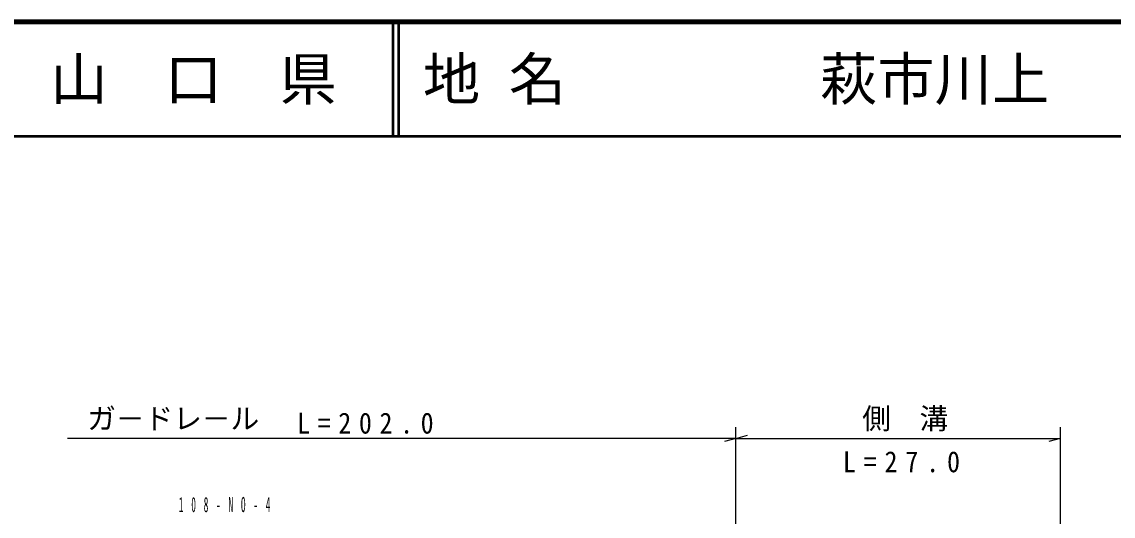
# Model space of a CAD drawing. Units: millimetres, scale not verified. Extents: x 40000 to 680000, y 20000 to 380000.
# Drawn here: x 335396 to 430600, y 336826 to 380000 of the extents above; entities that cross this region are included whole.
import ezdxf
from ezdxf.enums import TextEntityAlignment as Align

# ---------------------------------------------------------------- set-up
doc = ezdxf.new("R2010")
doc.units = ezdxf.units.MM
doc.header["$LTSCALE"] = 1000
for name, color, linetype, lineweight in [('M-BGD', 7, 'Continuous', 25), ('M-TTL', 2, 'Continuous', 140), ('M-TTL-LINE', 7, 'Continuous', 50)]:
    doc.layers.add(name, color=color, linetype=linetype, lineweight=lineweight)
doc.layers.add('M-TTL-TXT', color=7, linetype='Continuous')
doc.styles.add('ＭＳ ゴシック', font='')
doc.styles.get('ＭＳ ゴシック').set_extended_font_data('MS Gothic')

msp = doc.modelspace()

# ---------------------------------------------------------------- linework, layer by layer
at = {"layer": 'M-BGD'}
for p, q in [((397695, 289716), (397695, 344615)), ((397695, 343615), (398695, 343895)), ((425977, 344615), (425977, 299591)), ((397695, 343615), (339395, 343615)), ((397695, 343615), (396695, 343335)), ((397695, 343615), (425977, 343615)), ((425977, 343615), (424977, 343335))]:
    msp.add_line(p, q, dxfattribs=at)
at = {"layer": 'M-TTL'}
msp.add_line((680000, 380000), (40000, 380000), dxfattribs=at)
at = {"layer": 'M-TTL-LINE'}
for p, q in [((367750, 380000), (367750, 370000)), ((368250, 380000), (368250, 370000)), ((40000, 370000), (680000, 370000))]:
    msp.add_line(p, q, dxfattribs=at)

# ---------------------------------------------------------------- texts
at = {"layer": 'M-BGD', "style": 'ＭＳ ゴシック'}
for s, p in [('側\u3000溝', (408709, 343889)), ('ガ－ドレ－ル', (341103, 343889))]:
    msp.add_text(s, height=1833, dxfattribs=at).set_placement(p, align=Align.BOTTOM_LEFT)
at = {"layer": 'M-BGD', "attachment_point": 7, "style": 'ＭＳ ゴシック'}
for s, insert, char_height in [('\\T1.6;\\W0.9;L=202.0', (359420, 344010), 1833), ('\\T1.62;\\W0.9;L=27.0', (407022, 340635), 1833), ('\\T2.68;\\W0.45;108-NO-4', (349096, 337163), 1320)]:
    msp.add_mtext(s, dxfattribs=dict(at, insert=insert, char_height=char_height))
at = {"layer": 'M-TTL-TXT', "style": 'ＭＳ ゴシック'}
msp.add_text('山\u3000口\u3000県', height=3666, dxfattribs=at).set_placement((350375, 375000), align=Align.MIDDLE_CENTER)
for s, p in [('地 名', (370380, 375000)), ('萩市川上', (405024, 375000))]:
    msp.add_text(s, height=3666, dxfattribs=at).set_placement(p, align=Align.MIDDLE_LEFT)

doc.saveas('drawing.dxf')
